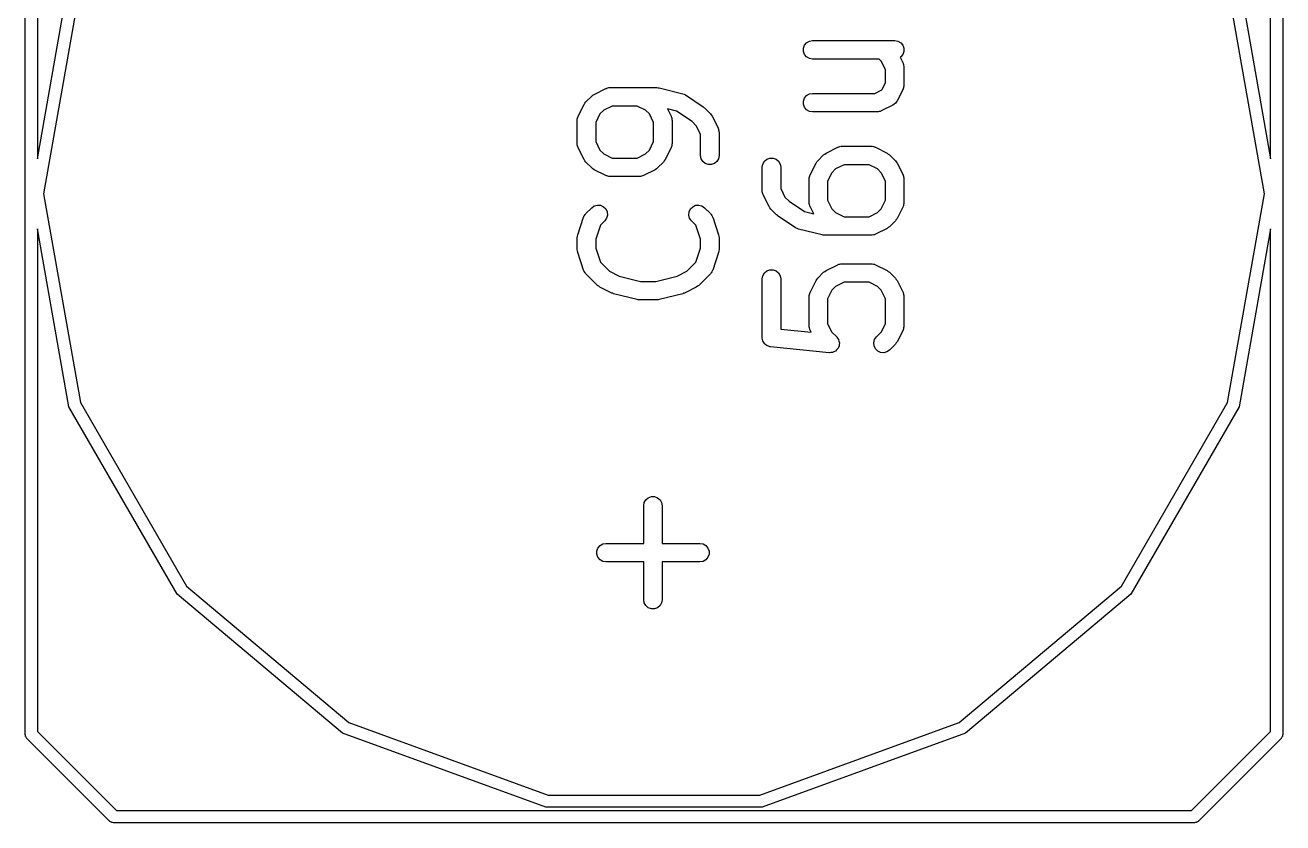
# Model space of a CAD drawing. Extents: x 1 to 57, y -99 to 45.
# Drawn here: x 34.9 to 45.1, y -98.6 to -92.13 of the extents above; entities that cross this region are included whole.
import ezdxf

# ---------------------------------------------------------------- set-up
doc = ezdxf.new("R2010")
doc.units = 0
doc.header["$MEASUREMENT"] = 0
doc.layers.add('BLACK', color=7, linetype='CONTINUOUS')

msp = doc.modelspace()

# ---------------------------------------------------------------- linework, layer by layer
at = {"layer": 'Black'}
for p, q in [((34.9, -97.88), (34.9, -88.45)), ((35, -88.5), (35, -93.2164)), ((45, -93.2164), (45, -88.5)), ((45.1, -88.45), (45.1, -97.88)), ((35, -93.2164), (35.2546, -91.7728)), ((44.7454, -91.7728), (45, -93.2164)), ((35.3485, -91.807), (35.05, -93.5)), ((44.95, -93.5), (44.6515, -91.807)), ((41.2119, -92.3203), (41.2208, -92.2958)), ((41.2208, -92.2958), (41.2375, -92.2759)), ((41.2375, -92.2759), (41.2601, -92.2629)), ((41.2601, -92.2629), (41.2857, -92.2583)), ((41.2857, -92.2583), (41.9524, -92.2583)), ((41.9524, -92.2583), (41.978, -92.2629)), ((41.978, -92.2629), (42.0006, -92.2759)), ((42.0006, -92.2759), (42.0173, -92.2958)), ((42.0173, -92.2958), (42.0262, -92.3203)), ((41.2119, -92.3464), (41.2119, -92.3203)), ((41.2208, -92.3708), (41.2119, -92.3464)), ((41.2375, -92.3908), (41.2208, -92.3708)), ((41.2601, -92.4038), (41.2375, -92.3908)), ((41.2857, -92.4083), (41.2601, -92.4038)), ((41.8261, -92.4083), (41.2857, -92.4083)), ((41.8431, -92.4254), (41.8261, -92.4083)), ((42.0006, -92.3908), (41.9951, -92.3939)), ((41.9951, -92.3939), (42.0195, -92.4426)), ((42.0173, -92.3708), (42.0006, -92.3908)), ((42.0262, -92.3464), (42.0173, -92.3708)), ((42.0262, -92.3203), (42.0262, -92.3464)), ((41.8774, -92.4939), (41.8431, -92.4254)), ((41.8774, -92.6013), (41.8774, -92.4939)), ((42.0195, -92.4426), (42.0207, -92.4468)), ((42.0207, -92.4468), (42.0229, -92.4505)), ((42.0229, -92.4505), (42.0244, -92.4592)), ((42.0244, -92.4592), (42.0269, -92.4676)), ((42.0269, -92.4676), (42.0266, -92.4719)), ((42.0266, -92.4719), (42.0274, -92.4762)), ((42.0274, -92.4762), (42.0274, -92.619)), ((41.8489, -92.6584), (41.8774, -92.6013)), ((39.447, -92.7565), (39.4946, -92.7089)), ((39.4946, -92.7089), (39.5044, -92.702)), ((39.5044, -92.702), (39.5141, -92.6948)), ((39.5141, -92.6948), (39.6093, -92.6472)), ((39.6093, -92.6472), (39.6135, -92.646)), ((39.6135, -92.646), (39.6172, -92.6438)), ((39.6172, -92.6438), (39.6259, -92.6423)), ((39.6259, -92.6423), (39.6343, -92.6398)), ((39.6343, -92.6398), (39.6386, -92.64)), ((39.6386, -92.64), (39.6429, -92.6393)), ((39.6429, -92.6393), (40.0238, -92.6393)), ((40.0238, -92.6393), (40.0328, -92.6409)), ((40.0328, -92.6409), (40.042, -92.6415)), ((40.042, -92.6415), (40.2325, -92.6891)), ((40.2325, -92.6891), (40.2441, -92.6943)), ((40.2441, -92.6943), (40.2559, -92.6995)), ((40.2559, -92.6995), (40.3987, -92.7947)), ((41.2208, -92.7244), (41.2375, -92.7045)), ((41.2375, -92.7045), (41.2601, -92.6914)), ((41.2601, -92.6914), (41.2857, -92.6869)), ((41.2857, -92.6869), (41.7918, -92.6869)), ((41.7918, -92.6869), (41.8489, -92.6584)), ((42.0195, -92.6526), (41.9718, -92.7478)), ((42.0207, -92.6484), (42.0195, -92.6526)), ((42.0229, -92.6447), (42.0207, -92.6484)), ((42.0244, -92.636), (42.0229, -92.6447)), ((42.0269, -92.6276), (42.0244, -92.636)), ((42.0274, -92.619), (42.0266, -92.6233)), ((42.0266, -92.6233), (42.0269, -92.6276)), ((39.3853, -92.8712), (39.4329, -92.776)), ((39.4329, -92.776), (39.4401, -92.7663)), ((39.4401, -92.7663), (39.447, -92.7565)), ((39.6606, -92.7893), (39.592, -92.8235)), ((39.8632, -92.7893), (39.6606, -92.7893)), ((39.9318, -92.8235), (39.8632, -92.7893)), ((40.1835, -92.8315), (40.1094, -92.813)), ((40.1094, -92.813), (40.1385, -92.8712)), ((40.3987, -92.7947), (40.4041, -92.7999)), ((40.4041, -92.7999), (40.4102, -92.8041)), ((40.4102, -92.8041), (40.4578, -92.8517)), ((41.2119, -92.7489), (41.2208, -92.7244)), ((41.2119, -92.7749), (41.2119, -92.7489)), ((41.2208, -92.7994), (41.2119, -92.7749)), ((41.2375, -92.8194), (41.2208, -92.7994)), ((41.2601, -92.8324), (41.2375, -92.8194)), ((41.9383, -92.7814), (41.8431, -92.829)), ((41.9471, -92.7748), (41.9383, -92.7814)), ((41.9563, -92.7687), (41.9471, -92.7748)), ((41.9576, -92.7671), (41.9563, -92.7687)), ((41.9592, -92.7659), (41.9576, -92.7671)), ((41.9653, -92.7567), (41.9592, -92.7659)), ((41.9718, -92.7478), (41.9653, -92.7567)), ((39.3774, -92.9048), (39.3781, -92.9005)), ((39.3774, -93.0952), (39.3774, -92.9048)), ((39.3779, -92.8962), (39.3804, -92.8878)), ((39.3781, -92.9005), (39.3779, -92.8962)), ((39.3804, -92.8878), (39.3819, -92.8791)), ((39.3819, -92.8791), (39.3841, -92.8754)), ((39.3841, -92.8754), (39.3853, -92.8712)), ((39.5616, -92.8539), (39.5274, -92.9225)), ((39.592, -92.8235), (39.5616, -92.8539)), ((39.9622, -92.8539), (39.9318, -92.8235)), ((39.9964, -92.9225), (39.9622, -92.8539)), ((40.1385, -92.8712), (40.1397, -92.8754)), ((40.1397, -92.8754), (40.1419, -92.8791)), ((40.1419, -92.8791), (40.1434, -92.8878)), ((40.1434, -92.8878), (40.1459, -92.8962)), ((40.1459, -92.8962), (40.1457, -92.9005)), ((40.1457, -92.9005), (40.1464, -92.9048)), ((40.1464, -92.9048), (40.1464, -93.0952)), ((40.3094, -92.9154), (40.1835, -92.8315)), ((40.3431, -92.9492), (40.3094, -92.9154)), ((40.4578, -92.8517), (40.4647, -92.8616)), ((40.4647, -92.8616), (40.4718, -92.8712)), ((40.4718, -92.8712), (40.5195, -92.9665)), ((41.2857, -92.8369), (41.2601, -92.8324)), ((41.8095, -92.8369), (41.2857, -92.8369)), ((41.8138, -92.8362), (41.8095, -92.8369)), ((41.8181, -92.8364), (41.8138, -92.8362)), ((41.8265, -92.8339), (41.8181, -92.8364)), ((41.8352, -92.8324), (41.8265, -92.8339)), ((41.8389, -92.8302), (41.8352, -92.8324)), ((41.8431, -92.829), (41.8389, -92.8302)), ((39.5274, -92.9225), (39.5274, -93.0775)), ((39.9964, -93.0775), (39.9964, -92.9225)), ((40.3774, -93.0177), (40.3431, -92.9492)), ((40.3774, -93.1905), (40.3774, -93.0177)), ((40.5195, -92.9665), (40.5207, -92.9706)), ((40.5207, -92.9706), (40.5229, -92.9743)), ((40.5229, -92.9743), (40.5244, -92.983)), ((40.5244, -92.983), (40.5269, -92.9914)), ((40.5269, -92.9914), (40.5266, -92.9957)), ((40.5266, -92.9957), (40.5274, -93)), ((40.5274, -93), (40.5274, -93.1905)), ((39.3781, -93.0995), (39.3774, -93.0952)), ((39.3779, -93.1038), (39.3781, -93.0995)), ((39.3804, -93.1122), (39.3779, -93.1038)), ((39.3819, -93.1209), (39.3804, -93.1122)), ((39.3841, -93.1246), (39.3819, -93.1209)), ((39.3853, -93.1288), (39.3841, -93.1246)), ((39.5274, -93.0775), (39.5616, -93.146)), ((39.9622, -93.146), (39.9964, -93.0775)), ((40.1397, -93.1246), (40.1385, -93.1288)), ((40.1419, -93.1209), (40.1397, -93.1246)), ((40.1434, -93.1122), (40.1419, -93.1209)), ((40.1459, -93.1038), (40.1434, -93.1122)), ((40.1464, -93.0952), (40.1457, -93.0995)), ((40.1457, -93.0995), (40.1459, -93.1038)), ((41.395, -93.171), (41.4903, -93.1234)), ((41.4903, -93.1234), (41.4944, -93.1222)), ((41.4944, -93.1222), (41.4982, -93.12)), ((41.4982, -93.12), (41.5068, -93.1185)), ((41.5068, -93.1185), (41.5152, -93.116)), ((41.5152, -93.116), (41.5196, -93.1162)), ((41.5196, -93.1162), (41.5238, -93.1155)), ((41.5238, -93.1155), (41.7619, -93.1155)), ((41.7619, -93.1155), (41.7662, -93.1162)), ((41.7662, -93.1162), (41.7705, -93.116)), ((41.7705, -93.116), (41.7789, -93.1185)), ((41.7789, -93.1185), (41.7876, -93.12)), ((41.7876, -93.12), (41.7913, -93.1222)), ((41.7913, -93.1222), (41.7954, -93.1234)), ((41.7954, -93.1234), (41.8907, -93.171)), ((39.4329, -93.224), (39.3853, -93.1288)), ((39.4401, -93.2337), (39.4329, -93.224)), ((39.5616, -93.146), (39.592, -93.1765)), ((39.592, -93.1765), (39.6606, -93.2107)), ((39.6606, -93.2107), (39.8632, -93.2107)), ((39.8632, -93.2107), (39.9318, -93.1765)), ((39.9318, -93.1765), (39.9622, -93.146)), ((40.0909, -93.224), (40.0837, -93.2337)), ((40.1385, -93.1288), (40.0909, -93.224)), ((40.3819, -93.2161), (40.3774, -93.1905)), ((40.3949, -93.2387), (40.3819, -93.2161)), ((40.5229, -93.2161), (40.5098, -93.2387)), ((40.5274, -93.1905), (40.5229, -93.2161)), ((40.8949, -93.2375), (40.9149, -93.2208)), ((40.9149, -93.2208), (40.9394, -93.2119)), ((40.9394, -93.2119), (40.9654, -93.2119)), ((40.9654, -93.2119), (40.9899, -93.2208)), ((40.9899, -93.2208), (41.0098, -93.2375)), ((41.3279, -93.2327), (41.3755, -93.1851)), ((41.3755, -93.1851), (41.3854, -93.1782)), ((41.3854, -93.1782), (41.395, -93.171)), ((41.8907, -93.171), (41.9003, -93.1782)), ((41.9003, -93.1782), (41.9102, -93.1851)), ((41.9102, -93.1851), (41.9578, -93.2327)), ((39.447, -93.2435), (39.4401, -93.2337)), ((39.4946, -93.2911), (39.447, -93.2435)), ((39.5044, -93.298), (39.4946, -93.2911)), ((39.5141, -93.3052), (39.5044, -93.298)), ((39.6093, -93.3528), (39.5141, -93.3052)), ((40.0097, -93.3052), (39.9145, -93.3528)), ((40.0194, -93.298), (40.0097, -93.3052)), ((40.0292, -93.2911), (40.0194, -93.298)), ((40.0768, -93.2435), (40.0292, -93.2911)), ((40.0837, -93.2337), (40.0768, -93.2435)), ((40.4149, -93.2554), (40.3949, -93.2387)), ((40.4394, -93.2643), (40.4149, -93.2554)), ((40.4654, -93.2643), (40.4394, -93.2643)), ((40.4899, -93.2554), (40.4654, -93.2643)), ((40.5098, -93.2387), (40.4899, -93.2554)), ((40.8774, -93.2857), (40.8819, -93.2601)), ((40.8774, -93.4762), (40.8774, -93.2857)), ((40.8819, -93.2601), (40.8949, -93.2375)), ((41.0098, -93.2375), (41.0229, -93.2601)), ((41.0229, -93.2601), (41.0274, -93.2857)), ((41.0274, -93.2857), (41.0274, -93.4585)), ((41.2663, -93.3474), (41.3139, -93.2522)), ((41.3139, -93.2522), (41.321, -93.2425)), ((41.321, -93.2425), (41.3279, -93.2327)), ((41.473, -93.2997), (41.4426, -93.3301)), ((41.5415, -93.2655), (41.473, -93.2997)), ((41.7442, -93.2655), (41.5415, -93.2655)), ((41.8127, -93.2997), (41.7442, -93.2655)), ((41.8431, -93.3301), (41.8127, -93.2997)), ((41.9578, -93.2327), (41.9647, -93.2425)), ((41.9647, -93.2425), (41.9718, -93.2522)), ((41.9718, -93.2522), (42.0195, -93.3474)), ((39.6135, -93.354), (39.6093, -93.3528)), ((39.6172, -93.3562), (39.6135, -93.354)), ((39.6259, -93.3577), (39.6172, -93.3562)), ((39.6343, -93.3602), (39.6259, -93.3577)), ((39.6386, -93.36), (39.6343, -93.3602)), ((39.6429, -93.3607), (39.6386, -93.36)), ((39.881, -93.3607), (39.6429, -93.3607)), ((39.8852, -93.36), (39.881, -93.3607)), ((39.8895, -93.3602), (39.8852, -93.36)), ((39.8979, -93.3577), (39.8895, -93.3602)), ((39.9066, -93.3562), (39.8979, -93.3577)), ((39.9104, -93.354), (39.9066, -93.3562)), ((39.9145, -93.3528), (39.9104, -93.354)), ((41.2583, -93.381), (41.2591, -93.3767)), ((41.2583, -93.5714), (41.2583, -93.381)), ((41.2588, -93.3724), (41.2613, -93.364)), ((41.2591, -93.3767), (41.2588, -93.3724)), ((41.2613, -93.364), (41.2629, -93.3553)), ((41.2629, -93.3553), (41.265, -93.3516)), ((41.265, -93.3516), (41.2663, -93.3474)), ((41.4426, -93.3301), (41.4083, -93.3987)), ((41.4083, -93.3987), (41.4083, -93.5537)), ((41.8774, -93.3987), (41.8431, -93.3301)), ((41.8774, -93.5537), (41.8774, -93.3987)), ((42.0195, -93.3474), (42.0207, -93.3516)), ((42.0207, -93.3516), (42.0229, -93.3553)), ((42.0229, -93.3553), (42.0244, -93.364)), ((42.0244, -93.364), (42.0269, -93.3724)), ((42.0269, -93.3724), (42.0266, -93.3767)), ((42.0266, -93.3767), (42.0274, -93.381)), ((42.0274, -93.381), (42.0274, -93.5714)), ((35.05, -93.5), (35.3485, -95.193)), ((40.8781, -93.4804), (40.8774, -93.4762)), ((40.8779, -93.4848), (40.8781, -93.4804)), ((40.8804, -93.4932), (40.8779, -93.4848)), ((40.8819, -93.5018), (40.8804, -93.4932)), ((40.8841, -93.5056), (40.8819, -93.5018)), ((40.8853, -93.5097), (40.8841, -93.5056)), ((40.9329, -93.605), (40.8853, -93.5097)), ((41.0274, -93.4585), (41.0616, -93.527)), ((41.0616, -93.527), (41.0954, -93.5608)), ((44.6515, -95.193), (44.95, -93.5)), ((39.447, -93.6613), (39.4946, -93.6136)), ((39.4946, -93.6136), (39.5159, -93.5987)), ((39.5159, -93.5987), (39.5411, -93.592)), ((39.5411, -93.592), (39.567, -93.5942)), ((39.567, -93.5942), (39.5906, -93.6052)), ((39.5906, -93.6052), (39.6091, -93.6236)), ((39.6091, -93.6236), (39.6201, -93.6473)), ((40.2847, -93.6473), (40.2957, -93.6236)), ((40.2957, -93.6236), (40.3141, -93.6052)), ((40.3141, -93.6052), (40.3377, -93.5942)), ((40.3377, -93.5942), (40.3637, -93.592)), ((40.3637, -93.592), (40.3888, -93.5987)), ((40.3888, -93.5987), (40.4102, -93.6136)), ((40.4102, -93.6136), (40.4578, -93.6613)), ((40.9401, -93.6146), (40.9329, -93.605)), ((40.947, -93.6245), (40.9401, -93.6146)), ((40.9946, -93.6721), (40.947, -93.6245)), ((41.0954, -93.5608), (41.2213, -93.6447)), ((41.2591, -93.5757), (41.2583, -93.5714)), ((41.2588, -93.58), (41.2591, -93.5757)), ((41.2613, -93.5884), (41.2588, -93.58)), ((41.2629, -93.5971), (41.2613, -93.5884)), ((41.265, -93.6008), (41.2629, -93.5971)), ((41.2663, -93.605), (41.265, -93.6008)), ((41.2954, -93.6632), (41.2663, -93.605)), ((41.4083, -93.5537), (41.4426, -93.6222)), ((41.4426, -93.6222), (41.473, -93.6526)), ((41.8127, -93.6526), (41.8431, -93.6222)), ((41.8431, -93.6222), (41.8774, -93.5537)), ((42.0195, -93.605), (41.9718, -93.7002)), ((42.0207, -93.6008), (42.0195, -93.605)), ((42.0229, -93.5971), (42.0207, -93.6008)), ((42.0244, -93.5884), (42.0229, -93.5971)), ((42.0269, -93.58), (42.0244, -93.5884)), ((42.0274, -93.5714), (42.0266, -93.5757)), ((42.0266, -93.5757), (42.0269, -93.58)), ((39.3812, -93.8334), (39.4288, -93.6906)), ((39.4288, -93.6906), (39.4309, -93.6868)), ((39.4309, -93.6868), (39.432, -93.6826)), ((39.432, -93.6826), (39.4371, -93.6754)), ((39.4371, -93.6754), (39.4413, -93.6677)), ((39.4413, -93.6677), (39.4445, -93.6648)), ((39.4445, -93.6648), (39.447, -93.6613)), ((39.6007, -93.7197), (39.5656, -93.7548)), ((39.6156, -93.6984), (39.6007, -93.7197)), ((39.6223, -93.6732), (39.6156, -93.6984)), ((39.6201, -93.6473), (39.6223, -93.6732)), ((40.2824, -93.6732), (40.2847, -93.6473)), ((40.2892, -93.6984), (40.2824, -93.6732)), ((40.3041, -93.7197), (40.2892, -93.6984)), ((40.3392, -93.7548), (40.3041, -93.7197)), ((40.4578, -93.6613), (40.4603, -93.6648)), ((40.4603, -93.6648), (40.4635, -93.6677)), ((40.4635, -93.6677), (40.4677, -93.6754)), ((40.4677, -93.6754), (40.4727, -93.6826)), ((40.4727, -93.6826), (40.4739, -93.6868)), ((40.4739, -93.6868), (40.4759, -93.6906)), ((40.4759, -93.6906), (40.5235, -93.8334)), ((41.0007, -93.6763), (40.9946, -93.6721)), ((41.006, -93.6815), (41.0007, -93.6763)), ((41.1489, -93.7767), (41.006, -93.6815)), ((41.2213, -93.6447), (41.2954, -93.6632)), ((41.473, -93.6526), (41.5415, -93.6869)), ((41.5415, -93.6869), (41.7442, -93.6869)), ((41.7442, -93.6869), (41.8127, -93.6526)), ((41.9578, -93.7197), (41.9102, -93.7673)), ((41.9647, -93.7099), (41.9578, -93.7197)), ((41.9718, -93.7002), (41.9647, -93.7099)), ((35.2546, -95.2272), (35, -93.7836)), ((35, -93.7836), (35, -97.8593)), ((39.3795, -93.8453), (39.3812, -93.8334)), ((39.5656, -93.7548), (39.5274, -93.8693)), ((40.3774, -93.8693), (40.3392, -93.7548)), ((40.5235, -93.8334), (40.5253, -93.8453)), ((41.1606, -93.7818), (41.1489, -93.7767)), ((41.1723, -93.787), (41.1606, -93.7818)), ((41.3628, -93.8347), (41.1723, -93.787)), ((41.3719, -93.8353), (41.3628, -93.8347)), ((41.381, -93.8369), (41.3719, -93.8353)), ((41.7619, -93.8369), (41.381, -93.8369)), ((41.7662, -93.8362), (41.7619, -93.8369)), ((41.7705, -93.8364), (41.7662, -93.8362)), ((41.7789, -93.8339), (41.7705, -93.8364)), ((41.7876, -93.8324), (41.7789, -93.8339)), ((41.7913, -93.8302), (41.7876, -93.8324)), ((41.7954, -93.829), (41.7913, -93.8302)), ((41.8907, -93.7814), (41.7954, -93.829)), ((41.9003, -93.7742), (41.8907, -93.7814)), ((41.9102, -93.7673), (41.9003, -93.7742)), ((45, -93.7836), (44.7454, -95.2272)), ((45, -97.8593), (45, -93.7836)), ((39.3774, -93.8571), (39.3795, -93.8453)), ((39.3774, -93.9524), (39.3774, -93.8571)), ((39.5274, -93.8693), (39.5274, -93.9402)), ((39.5274, -93.9402), (39.5656, -94.0547)), ((40.3392, -94.0547), (40.3774, -93.9402)), ((40.3774, -93.9402), (40.3774, -93.8693)), ((40.5253, -93.8453), (40.5274, -93.8571)), ((40.5274, -93.8571), (40.5274, -93.9524)), ((39.3795, -93.9642), (39.3774, -93.9524)), ((39.3812, -93.9761), (39.3795, -93.9642)), ((39.4288, -94.119), (39.3812, -93.9761)), ((40.5235, -93.9761), (40.4759, -94.119)), ((40.5253, -93.9642), (40.5235, -93.9761)), ((40.5274, -93.9524), (40.5253, -93.9642)), ((39.4309, -94.1228), (39.4288, -94.119)), ((39.432, -94.1269), (39.4309, -94.1228)), ((39.4371, -94.1341), (39.432, -94.1269)), ((39.4413, -94.1419), (39.4371, -94.1341)), ((39.4445, -94.1447), (39.4413, -94.1419)), ((39.447, -94.1483), (39.4445, -94.1447)), ((39.5656, -94.0547), (39.6397, -94.1288)), ((39.6397, -94.1288), (39.7167, -94.1673)), ((40.1881, -94.1673), (40.2651, -94.1288)), ((40.2651, -94.1288), (40.3392, -94.0547)), ((40.4603, -94.1447), (40.4578, -94.1483)), ((40.4635, -94.1419), (40.4603, -94.1447)), ((40.4677, -94.1341), (40.4635, -94.1419)), ((40.4727, -94.1269), (40.4677, -94.1341)), ((40.4739, -94.1228), (40.4727, -94.1269)), ((40.4759, -94.119), (40.4739, -94.1228)), ((40.8819, -94.1648), (40.8949, -94.1423)), ((40.8949, -94.1423), (40.9149, -94.1255)), ((40.9149, -94.1255), (40.9394, -94.1166)), ((40.9394, -94.1166), (40.9654, -94.1166)), ((40.9654, -94.1166), (40.9899, -94.1255)), ((40.9899, -94.1255), (41.0098, -94.1423)), ((41.0098, -94.1423), (41.0229, -94.1648)), ((41.3279, -94.1851), (41.3755, -94.1374)), ((41.3755, -94.1374), (41.3854, -94.1306)), ((41.3854, -94.1306), (41.395, -94.1234)), ((41.395, -94.1234), (41.4903, -94.0758)), ((41.4903, -94.0758), (41.4944, -94.0745)), ((41.4944, -94.0745), (41.4982, -94.0724)), ((41.4982, -94.0724), (41.5068, -94.0709)), ((41.5068, -94.0709), (41.5152, -94.0683)), ((41.5152, -94.0683), (41.5196, -94.0686)), ((41.5196, -94.0686), (41.5238, -94.0679)), ((41.5238, -94.0679), (41.7619, -94.0679)), ((41.7619, -94.0679), (41.7662, -94.0686)), ((41.7662, -94.0686), (41.7705, -94.0683)), ((41.7705, -94.0683), (41.7789, -94.0709)), ((41.7789, -94.0709), (41.7876, -94.0724)), ((41.7876, -94.0724), (41.7913, -94.0745)), ((41.7913, -94.0745), (41.7954, -94.0758)), ((41.7954, -94.0758), (41.8907, -94.1234)), ((41.8907, -94.1234), (41.9003, -94.1306)), ((41.9003, -94.1306), (41.9102, -94.1374)), ((41.9102, -94.1374), (41.9578, -94.1851)), ((39.5422, -94.2435), (39.447, -94.1483)), ((39.5521, -94.2504), (39.5422, -94.2435)), ((39.7167, -94.1673), (39.8902, -94.2107)), ((39.8902, -94.2107), (40.0146, -94.2107)), ((40.0146, -94.2107), (40.1881, -94.1673)), ((40.3626, -94.2435), (40.3527, -94.2504)), ((40.4578, -94.1483), (40.3626, -94.2435)), ((40.8774, -94.1905), (40.8819, -94.1648)), ((40.8774, -94.6667), (40.8774, -94.1905)), ((41.0229, -94.1648), (41.0274, -94.1905)), ((41.0274, -94.1905), (41.0274, -94.5988)), ((41.2663, -94.2998), (41.3139, -94.2046)), ((41.3139, -94.2046), (41.321, -94.1949)), ((41.321, -94.1949), (41.3279, -94.1851)), ((41.5415, -94.2179), (41.473, -94.2521)), ((41.7442, -94.2179), (41.5415, -94.2179)), ((41.8127, -94.2521), (41.7442, -94.2179)), ((41.9578, -94.1851), (41.9647, -94.1949)), ((41.9647, -94.1949), (41.9718, -94.2046)), ((41.9718, -94.2046), (42.0195, -94.2998)), ((39.5617, -94.2576), (39.5521, -94.2504)), ((39.6569, -94.3052), (39.5617, -94.2576)), ((39.6648, -94.3075), (39.6569, -94.3052)), ((39.6723, -94.3109), (39.6648, -94.3075)), ((39.8628, -94.3585), (39.6723, -94.3109)), ((40.2325, -94.3109), (40.042, -94.3585)), ((40.24, -94.3075), (40.2325, -94.3109)), ((40.2478, -94.3052), (40.24, -94.3075)), ((40.3431, -94.2576), (40.2478, -94.3052)), ((40.3527, -94.2504), (40.3431, -94.2576)), ((41.2583, -94.3333), (41.2591, -94.3291)), ((41.2583, -94.5714), (41.2583, -94.3333)), ((41.2588, -94.3248), (41.2613, -94.3163)), ((41.2591, -94.3291), (41.2588, -94.3248)), ((41.2613, -94.3163), (41.2629, -94.3077)), ((41.2629, -94.3077), (41.265, -94.3039)), ((41.265, -94.3039), (41.2663, -94.2998)), ((41.4426, -94.2825), (41.4083, -94.351)), ((41.473, -94.2521), (41.4426, -94.2825)), ((41.8431, -94.2825), (41.8127, -94.2521)), ((41.8774, -94.351), (41.8431, -94.2825)), ((42.0195, -94.2998), (42.0207, -94.3039)), ((42.0207, -94.3039), (42.0229, -94.3077)), ((42.0229, -94.3077), (42.0244, -94.3163)), ((42.0244, -94.3163), (42.0269, -94.3248)), ((42.0269, -94.3248), (42.0266, -94.3291)), ((42.0266, -94.3291), (42.0274, -94.3333)), ((42.0274, -94.3333), (42.0274, -94.5714)), ((39.8719, -94.3591), (39.8628, -94.3585)), ((39.881, -94.3607), (39.8719, -94.3591)), ((40.0238, -94.3607), (39.881, -94.3607)), ((40.0328, -94.3591), (40.0238, -94.3607)), ((40.042, -94.3585), (40.0328, -94.3591)), ((41.4083, -94.351), (41.4083, -94.5537)), ((41.8774, -94.5537), (41.8774, -94.351)), ((41.4083, -94.5537), (41.4426, -94.6222)), ((41.8431, -94.6222), (41.8774, -94.5537)), ((41.0274, -94.5988), (41.2756, -94.6236)), ((41.2591, -94.5757), (41.2583, -94.5714)), ((41.2588, -94.58), (41.2591, -94.5757)), ((41.2613, -94.5884), (41.2588, -94.58)), ((41.2629, -94.5971), (41.2613, -94.5884)), ((41.265, -94.6008), (41.2629, -94.5971)), ((41.2663, -94.605), (41.265, -94.6008)), ((41.2756, -94.6236), (41.2663, -94.605)), ((41.4426, -94.6222), (41.4816, -94.6613)), ((41.8041, -94.6613), (41.8431, -94.6222)), ((42.0195, -94.605), (41.9718, -94.7002)), ((42.0207, -94.6008), (42.0195, -94.605)), ((42.0229, -94.5971), (42.0207, -94.6008)), ((42.0244, -94.5884), (42.0229, -94.5971)), ((42.0269, -94.58), (42.0244, -94.5884)), ((42.0274, -94.5714), (42.0266, -94.5757)), ((42.0266, -94.5757), (42.0269, -94.58)), ((40.8779, -94.6695), (40.8774, -94.6667)), ((40.8776, -94.6723), (40.8779, -94.6695)), ((40.8801, -94.6822), (40.8776, -94.6723)), ((40.8819, -94.6923), (40.8801, -94.6822)), ((40.8833, -94.6948), (40.8819, -94.6923)), ((40.884, -94.6975), (40.8833, -94.6948)), ((40.8898, -94.706), (40.884, -94.6975)), ((40.8949, -94.7149), (40.8898, -94.706)), ((40.8971, -94.7167), (40.8949, -94.7149)), ((40.8987, -94.719), (40.8971, -94.7167)), ((40.907, -94.725), (40.8987, -94.719)), ((40.9149, -94.7316), (40.907, -94.725)), ((40.9175, -94.7326), (40.9149, -94.7316)), ((40.9198, -94.7342), (40.9175, -94.7326)), ((40.9297, -94.737), (40.9198, -94.7342)), ((40.9394, -94.7405), (40.9297, -94.737)), ((40.9422, -94.7405), (40.9394, -94.7405)), ((40.9449, -94.7413), (40.9422, -94.7405)), ((41.4211, -94.7889), (40.9449, -94.7413)), ((41.4816, -94.6613), (41.4819, -94.6616)), ((41.4819, -94.6616), (41.4823, -94.6619)), ((41.4823, -94.6619), (41.4893, -94.6723)), ((41.4893, -94.6723), (41.4965, -94.6826)), ((41.4897, -94.7576), (41.4895, -94.7581)), ((41.49, -94.7573), (41.4897, -94.7576)), ((41.4953, -94.7459), (41.49, -94.7573)), ((41.5008, -94.7346), (41.4953, -94.7459)), ((41.4965, -94.6826), (41.4967, -94.683)), ((41.4967, -94.683), (41.4969, -94.6834)), ((41.4969, -94.6834), (41.5, -94.6956)), ((41.5, -94.6956), (41.5033, -94.7077)), ((41.501, -94.7337), (41.5008, -94.7341)), ((41.5008, -94.7341), (41.5008, -94.7346)), ((41.5021, -94.7212), (41.501, -94.7337)), ((41.5034, -94.7087), (41.5021, -94.7212)), ((41.5033, -94.7077), (41.5032, -94.7082)), ((41.5032, -94.7082), (41.5034, -94.7087)), ((41.7824, -94.7077), (41.7892, -94.6826)), ((41.7847, -94.7337), (41.7824, -94.7077)), ((41.7957, -94.7573), (41.7847, -94.7337)), ((41.7892, -94.6826), (41.8041, -94.6613)), ((41.8141, -94.7757), (41.7957, -94.7573)), ((41.9578, -94.7197), (41.9102, -94.7673)), ((41.9647, -94.7099), (41.9578, -94.7197)), ((41.9718, -94.7002), (41.9647, -94.7099)), ((41.4216, -94.7889), (41.4211, -94.7889)), ((41.422, -94.789), (41.4216, -94.7889)), ((41.4345, -94.7879), (41.422, -94.789)), ((41.4471, -94.787), (41.4345, -94.7879)), ((41.4475, -94.7868), (41.4471, -94.787)), ((41.448, -94.7867), (41.4475, -94.7868)), ((41.4594, -94.7814), (41.448, -94.7867)), ((41.4708, -94.7763), (41.4594, -94.7814)), ((41.4712, -94.7759), (41.4708, -94.7763)), ((41.4716, -94.7757), (41.4712, -94.7759)), ((41.4805, -94.7668), (41.4716, -94.7757)), ((41.4895, -94.7581), (41.4805, -94.7668)), ((41.8377, -94.7867), (41.8141, -94.7757)), ((41.8637, -94.789), (41.8377, -94.7867)), ((41.8888, -94.7823), (41.8637, -94.789)), ((41.9102, -94.7673), (41.8888, -94.7823)), ((36.1315, -96.7461), (35.2546, -95.2272)), ((35.3485, -95.193), (36.2081, -96.6818)), ((43.7919, -96.6818), (44.6515, -95.193)), ((44.7454, -95.2272), (43.8685, -96.7461)), ((39.921, -96.0034), (39.934, -95.9808)), ((39.934, -95.9808), (39.9539, -95.9641)), ((39.9539, -95.9641), (39.9784, -95.9552)), ((39.9784, -95.9552), (40.0045, -95.9552)), ((40.0045, -95.9552), (40.0289, -95.9641)), ((40.0289, -95.9641), (40.0489, -95.9808)), ((40.0489, -95.9808), (40.0619, -96.0034)), ((39.9164, -96.029), (39.921, -96.0034)), ((39.9164, -96.335), (39.9164, -96.029)), ((40.0619, -96.0034), (40.0664, -96.029)), ((40.0664, -96.029), (40.0664, -96.335)), ((39.5366, -96.397), (39.5455, -96.3725)), ((39.5455, -96.3725), (39.5623, -96.3525)), ((39.5623, -96.3525), (39.5848, -96.3395)), ((39.5848, -96.3395), (39.6105, -96.335)), ((39.6105, -96.335), (39.9164, -96.335)), ((40.0664, -96.335), (40.3724, -96.335)), ((40.3724, -96.335), (40.398, -96.3395)), ((40.398, -96.3395), (40.4206, -96.3525)), ((40.4206, -96.3525), (40.4373, -96.3725)), ((40.4373, -96.3725), (40.4462, -96.397)), ((39.5366, -96.423), (39.5366, -96.397)), ((39.5455, -96.4475), (39.5366, -96.423)), ((39.5623, -96.4675), (39.5455, -96.4475)), ((39.5848, -96.4805), (39.5623, -96.4675)), ((39.6105, -96.485), (39.5848, -96.4805)), ((39.9164, -96.485), (39.6105, -96.485)), ((39.9164, -96.791), (39.9164, -96.485)), ((40.3724, -96.485), (40.0664, -96.485)), ((40.0664, -96.485), (40.0664, -96.791)), ((40.398, -96.4805), (40.3724, -96.485)), ((40.4206, -96.4675), (40.398, -96.4805)), ((40.4373, -96.4475), (40.4206, -96.4675)), ((40.4462, -96.423), (40.4373, -96.4475)), ((40.4462, -96.397), (40.4462, -96.423)), ((36.2081, -96.6818), (37.525, -97.7868)), ((42.475, -97.7868), (43.7919, -96.6818)), ((37.475, -97.8734), (36.1315, -96.7461)), ((39.921, -96.8166), (39.9164, -96.791)), ((40.0664, -96.791), (40.0619, -96.8166)), ((43.8685, -96.7461), (42.525, -97.8734)), ((39.934, -96.8392), (39.921, -96.8166)), ((39.9539, -96.8559), (39.934, -96.8392)), ((39.9784, -96.8648), (39.9539, -96.8559)), ((40.0045, -96.8648), (39.9784, -96.8648)), ((40.0289, -96.8559), (40.0045, -96.8648)), ((40.0489, -96.8392), (40.0289, -96.8559)), ((40.0619, -96.8166), (40.0489, -96.8392)), ((37.525, -97.7868), (39.1404, -98.3748)), ((40.8596, -98.3748), (42.475, -97.7868)), ((34.9004, -97.8822), (34.9, -97.88)), ((34.9002, -97.8844), (34.9004, -97.8822)), ((34.9019, -97.8907), (34.9002, -97.8844)), ((34.903, -97.8971), (34.9019, -97.8907)), ((34.9041, -97.899), (34.903, -97.8971)), ((34.9047, -97.9011), (34.9041, -97.899)), ((34.9084, -97.9065), (34.9047, -97.9011)), ((34.9117, -97.9121), (34.9084, -97.9065)), ((34.9134, -97.9136), (34.9117, -97.9121)), ((34.9146, -97.9154), (34.9134, -97.9136)), ((35.5846, -98.5854), (34.9146, -97.9154)), ((35, -97.8593), (35.6407, -98.5)), ((39.1231, -98.4733), (37.475, -97.8734)), ((42.525, -97.8734), (40.8769, -98.4733)), ((44.3593, -98.5), (45, -97.8593)), ((45.0854, -97.9154), (44.4154, -98.5854)), ((45.0866, -97.9136), (45.0854, -97.9154)), ((45.0883, -97.9121), (45.0866, -97.9136)), ((45.0916, -97.9065), (45.0883, -97.9121)), ((45.0953, -97.9011), (45.0916, -97.9065)), ((45.0959, -97.899), (45.0953, -97.9011)), ((45.097, -97.8971), (45.0959, -97.899)), ((45.0981, -97.8907), (45.097, -97.8971)), ((45.0998, -97.8844), (45.0981, -97.8907)), ((45.1, -97.88), (45.0996, -97.8822)), ((45.0996, -97.8822), (45.0998, -97.8844)), ((39.1404, -98.3748), (40.8596, -98.3748)), ((35.6407, -98.5), (44.3593, -98.5)), ((40.8769, -98.4733), (39.1231, -98.4733)), ((35.5864, -98.5866), (35.5846, -98.5854)), ((35.5879, -98.5883), (35.5864, -98.5866)), ((35.5935, -98.5916), (35.5879, -98.5883)), ((35.5989, -98.5953), (35.5935, -98.5916)), ((35.601, -98.5959), (35.5989, -98.5953)), ((35.6029, -98.597), (35.601, -98.5959)), ((35.6093, -98.5981), (35.6029, -98.597)), ((35.6156, -98.5998), (35.6093, -98.5981)), ((35.6178, -98.5996), (35.6156, -98.5998)), ((35.62, -98.6), (35.6178, -98.5996)), ((44.38, -98.6), (35.62, -98.6)), ((44.3822, -98.5996), (44.38, -98.6)), ((44.3844, -98.5998), (44.3822, -98.5996)), ((44.3907, -98.5981), (44.3844, -98.5998)), ((44.3971, -98.597), (44.3907, -98.5981)), ((44.399, -98.5959), (44.3971, -98.597)), ((44.4011, -98.5953), (44.399, -98.5959)), ((44.4065, -98.5916), (44.4011, -98.5953)), ((44.4121, -98.5883), (44.4065, -98.5916)), ((44.4136, -98.5866), (44.4121, -98.5883)), ((44.4154, -98.5854), (44.4136, -98.5866))]:
    msp.add_line(p, q, dxfattribs=at)

doc.saveas('drawing.dxf')
